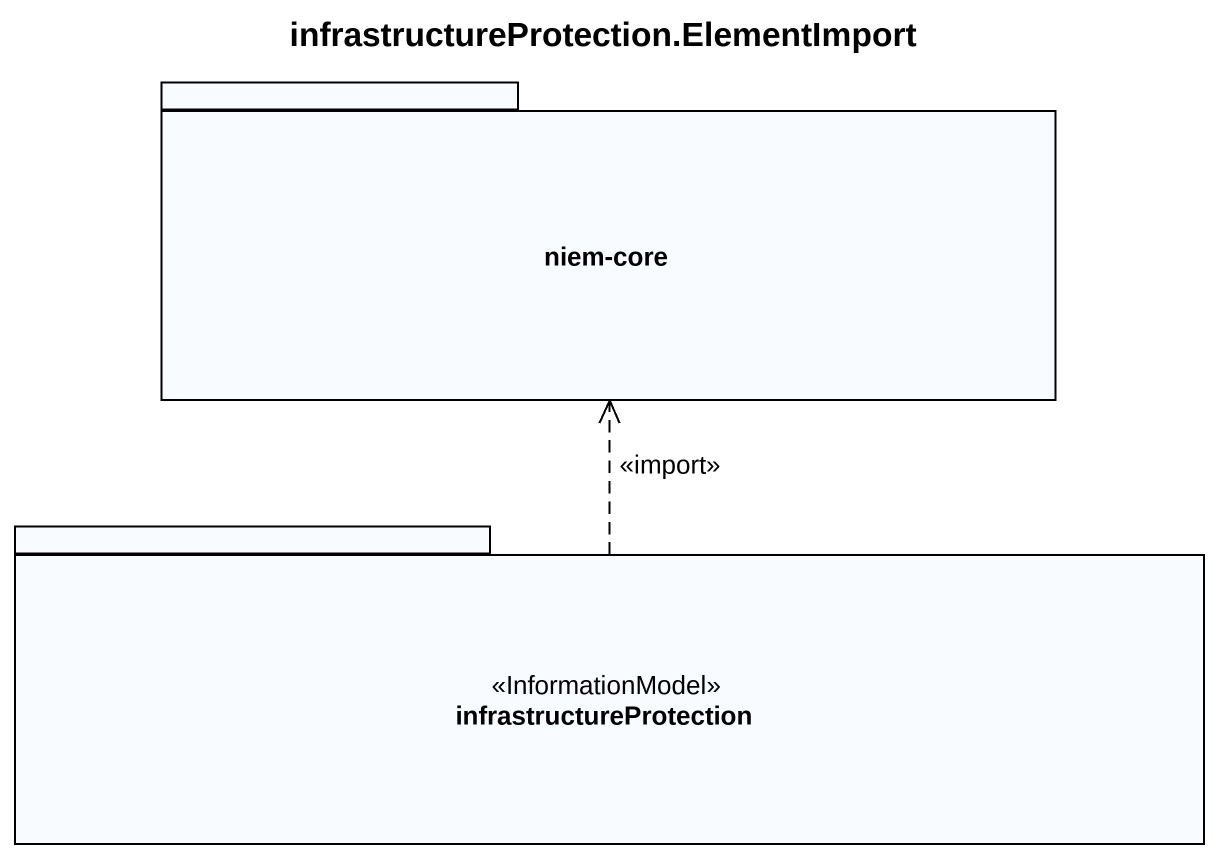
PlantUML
@startuml
title infrastructureProtection.ElementImport
package "niem-core" as niem_core {
}
package infrastructureProtection <<InformationModel>> {
}
infrastructureProtection .up.> niem_core : <<import>>
@enduml
